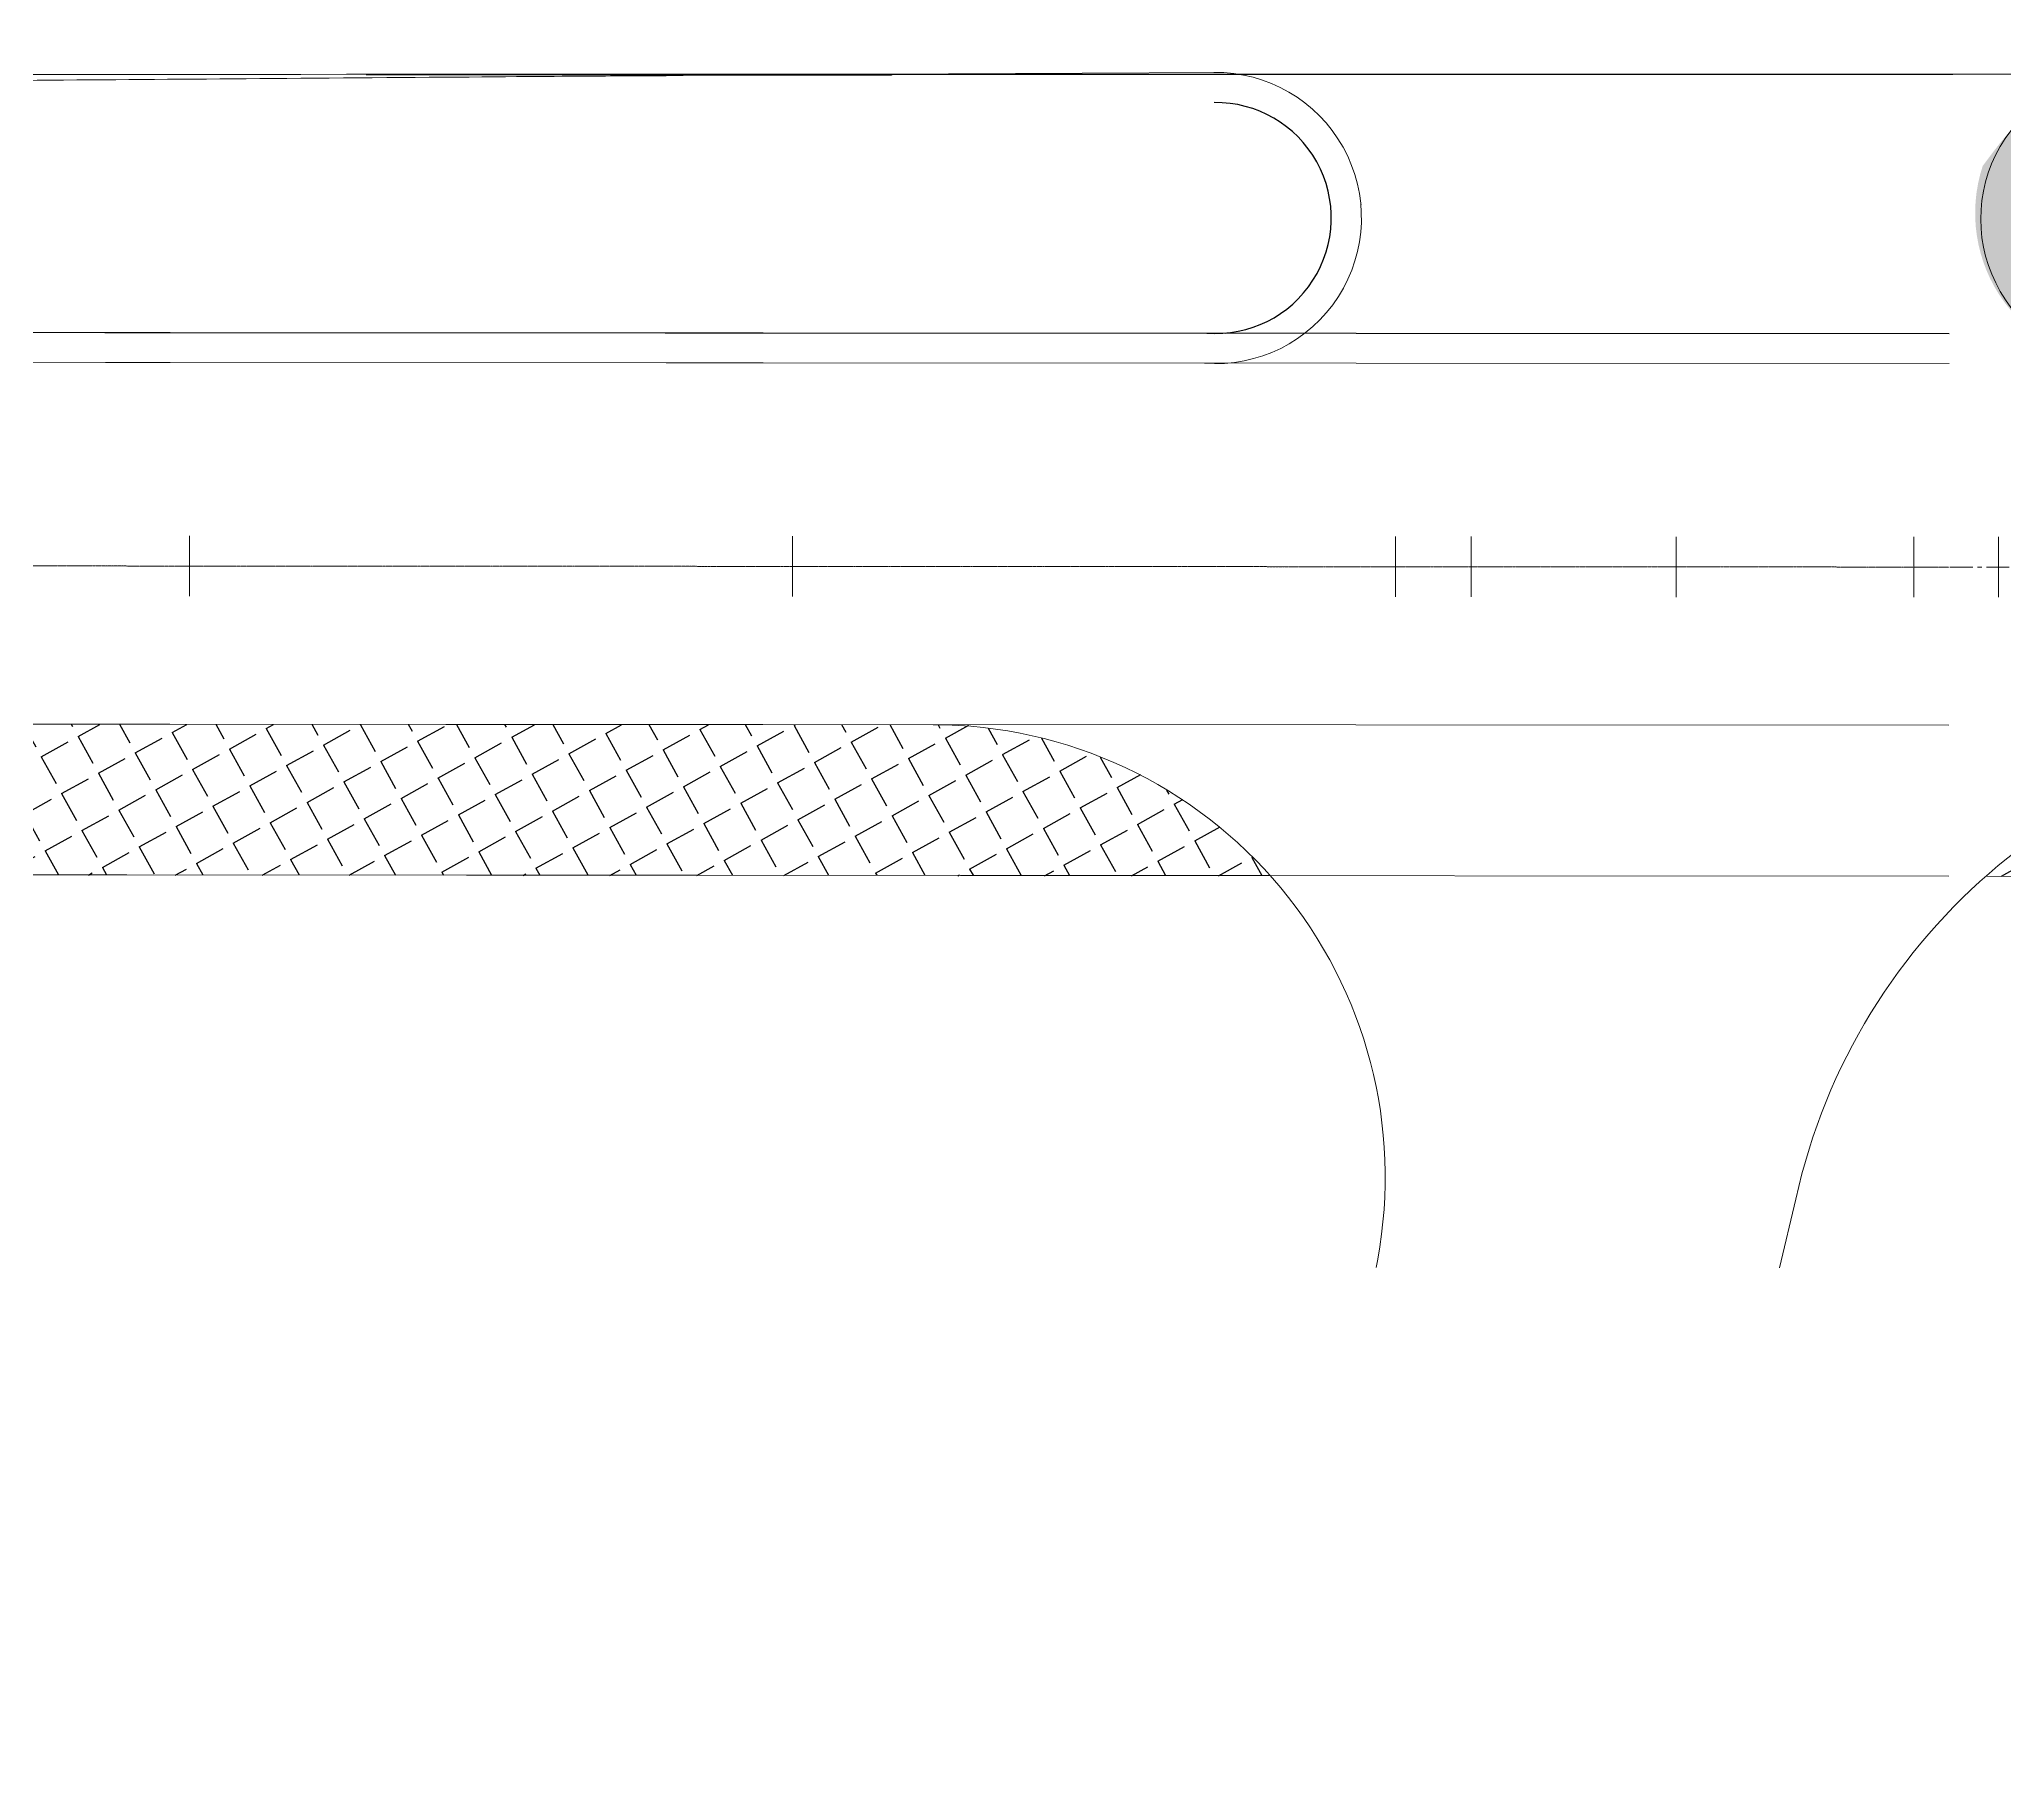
# Model space of a CAD drawing. Header units: millimetres. Extents: x -741734 to 900748, y -161760 to 44149.
# Drawn here: x 330483 to 395672, y -122059 to -64352 of the extents above; entities that cross this region are included whole.
import ezdxf

# ---------------------------------------------------------------- set-up
doc = ezdxf.new("R2010")
doc.units = ezdxf.units.MM
doc.header["$LTSCALE"] = 100
doc.header["$MEASUREMENT"] = 0
doc.linetypes.add('XREF-CII-RSR-ROAD-RCTD-3A-PLAN$0$CENTERX2', pattern=[4, 2.5, -0.5, 0.5, -0.5])
doc.linetypes.add('XREF-CII-RSR-ROAD-RCTD-3A-PLAN$0$DASHED2', pattern=[9.525, 6.35, -3.175])
doc.layers.get('Defpoints').update_dxf_attribs({"color": 6, "lineweight": 0})
for name, color, linetype, lineweight in [('1', 1, 'Continuous', 18), ('XREF-CII-RSR-ROAD-RCTD-3A-PLAN$0$0-HATCH VIA HE', 8, 'XREF-CII-RSR-ROAD-RCTD-3A-PLAN$0$DASHED2', 25), ('XREF-CII-RSR-ROAD-RCTD-3A-PLAN$0$19.DUONGDO', 1, 'XREF-CII-RSR-ROAD-RCTD-3A-PLAN$0$CENTERX2', 18), ('XREF-CII-RSR-ROAD-RCTD-3A-PLAN$0$28.COC', 2, 'Continuous', 18), ('XREF-CII-RSR-ROAD-RCTD-3A-PLAN$0$BR. CAODO MIA', 8, 'Continuous', 18), ('XREF-CII-RSR-ROAD-RCTD-3A-PLAN$0$BR. HATCH', 8, 'Continuous', 18)]:
    doc.layers.add(name, color=color, linetype=linetype, lineweight=lineweight)
doc.layers.add('XREF-CII-RSR-ROAD-RCTD-3A-PLAN$0$mepviahe', color=5, linetype='Continuous')
doc.styles.add('XREF-CII-RSR-ROAD-RCTD-3A-PLAN$0$2', font='vn_vni.shx', dxfattribs={"width": 0.7, "height": 0.8})
doc.styles.add('XREF-CII-RSR-ROAD-RCTD-3A-PLAN$0$BR.vn_vni', font='vn_vni.shx', dxfattribs={"width": 0.7})
doc.dimstyles.new('XREF-CII-RSR-ROAD-RCTD-3A-PLAN$0$BR.(1-10)1-100(cm)', dxfattribs={"dimscale": 10, "dimtxt": 1.6, "dimasz": 1.5, "dimexe": 1, "dimexo": 0, "dimgap": 0.5, "dimtad": 1, "dimdec": 0, "dimdsep": 46, "dimtxsty": 'XREF-CII-RSR-ROAD-RCTD-3A-PLAN$0$BR.vn_vni', "dimcen": 0, "dimdle": 1, "dimclrd": 2, "dimclre": 2, "dimclrt": 256, "dimadec": 0, "dimazin": 0, "dimtfac": 1, "dimtix": 1, "dimtofl": 0, "dimtmove": 0, "dimatfit": 3, "dimfxl": 1, "dimtolj": 1, "dimtzin": 0, "dimarcsym": 0})
pattern_1 = [(298.93872587, (-1344009432.2, -45328395), (1222.5673382, 675.9719695), [1016, -381]), (28.93872587, (-1344009432.2, -45328395), (-675.9719695, 1222.5673382), [1016, -381])]

# ---------------------------------------------------------------- blocks, each defined once
blk = doc.blocks.new('*D69')
at = {"layer": 'Defpoints', "color": 0, "transparency": 16777216}
for p in [(369504, -70280), (374314, -69828)]:
    blk.add_point(p, dxfattribs=at)
at = {"layer": 'XREF-CII-RSR-ROAD-RCTD-3A-PLAN$0$BR. CAODO MIA', "color": 2, "lineweight": -2, "transparency": 16777216}
blk.add_line((374319, -69827), (374315, -69828), dxfattribs=at)
at = {"layer": 'XREF-CII-RSR-ROAD-RCTD-3A-PLAN$0$BR. CAODO MIA', "color": 2, "transparency": 16777216}
blk.add_solid([(374315, -69827), (374315, -69828), (374314, -69828)], dxfattribs=at)
at = {"layer": 'XREF-CII-RSR-ROAD-RCTD-3A-PLAN$0$BR. CAODO MIA', "color": 2, "transparency": 16777216, "insert": (374317, -69827), "char_height": 0.8, "attachment_point": 5, "rotation": 5.37243, "style": 'XREF-CII-RSR-ROAD-RCTD-3A-PLAN$0$2'}
blk.add_mtext('\\A1;R4832', dxfattribs=at)
blk = doc.blocks.new('*D70')
at = {"layer": 'Defpoints', "color": 0, "transparency": 16777216}
for p in [(394879, -70400), (399683, -70311)]:
    blk.add_point(p, dxfattribs=at)
at = {"layer": 'XREF-CII-RSR-ROAD-RCTD-3A-PLAN$0$BR. CAODO MIA', "color": 2, "lineweight": -2, "transparency": 16777216}
blk.add_line((394875, -70400), (394878, -70400), dxfattribs=at)
at = {"layer": 'XREF-CII-RSR-ROAD-RCTD-3A-PLAN$0$BR. CAODO MIA', "color": 2, "transparency": 16777216}
blk.add_solid([(394878, -70400), (394878, -70400), (394879, -70400)], dxfattribs=at)
at = {"layer": 'XREF-CII-RSR-ROAD-RCTD-3A-PLAN$0$BR. CAODO MIA', "color": 2, "transparency": 16777216, "insert": (394876, -70399), "char_height": 0.8, "attachment_point": 5, "rotation": 1.06005, "style": 'XREF-CII-RSR-ROAD-RCTD-3A-PLAN$0$2'}
blk.add_mtext('\\A1;R4804', dxfattribs=at)

msp = doc.modelspace()

# ---------------------------------------------------------------- hatches: boundary and pattern name
at = {"layer": 'XREF-CII-RSR-ROAD-RCTD-3A-PLAN$0$0-HATCH VIA HE'}
h = msp.add_hatch(dxfattribs=at)
h.set_pattern_fill('ANGLE', color=256, scale=200, angle=-61.061274134, style=0)
h.set_pattern_definition(pattern_1)
edge = h.paths.add_edge_path()
edge.add_line((295462.1367, -87054.3973), (295459.2123, -92054.3964))
edge.add_line((295459.2123, -92054.3964), (371310.9496, -92098.7604))
edge.add_arc((360124.7628, -102092.2195), 15000, 41.776803917, 89.966489021)
edge.add_line((360133.536, -87092.2221), (295462.1367, -87054.3973))
h = msp.add_hatch(dxfattribs=at)
h.set_pattern_fill('ANGLE', color=256, scale=200, angle=-61.061274134, style=0)
h.set_pattern_definition(pattern_1)
edge = h.paths.add_edge_path()
edge.add_line((475459.1815, -92159.6743), (475462.1059, -87159.6751))
edge.add_line((475462.1059, -87159.6751), (408289.176, -87120.3872))
edge.add_arc((408277.4784, -107120.3838), 20000, 89.966489022, 131.376111131)
edge.add_line((395057.4973, -92112.6492), (475459.1815, -92159.6743))
at = {"layer": 'XREF-CII-RSR-ROAD-RCTD-3A-PLAN$0$BR. HATCH'}
h = msp.add_hatch(dxfattribs=at)
h.set_pattern_fill('GRASS', color=256, scale=100, angle=-61.061274134)
h.set_pattern_definition([(28.93872587, (-1344009432.2, -45328395), (702.7296213, 2440.8545794), [476.25, -3115.852448]), (343.93872587, (-1344009432.2, -45328395), (702.7296214, 2440.8545797), [476.25, -2063.75]), (73.93872587, (-1344009432.2, -45328395), (-2440.8545797, 702.7296214), [476.25, -2063.75])])
edge = h.paths.add_edge_path()
edge.add_line((815474.9606, -75358.5388), (830243.9961, -75367.2763))
edge.add_arc((830729.8118, -15369.2431), 60000, 244.268020651, 269.536075144, ccw=False)
edge.add_line((804680.0949, -69419.3333), (803968.8404, -69076.5405))
edge.add_arc((804620.0833, -67725.2883), 1500, 89.907316088, 244.268020651, ccw=False)
edge.add_line((804622.5098, -66225.2902), (802933.5269, -66222.5581))
edge.add_line((802933.5269, -66222.5581), (795841.0923, -66211.0851))
edge.add_line((795841.0923, -66211.0851), (774749.5455, -66171.8776))
edge.add_line((774749.5455, -66171.8776), (756372.2303, -66113.2184))
edge.add_line((756372.2303, -66113.2184), (736664.3101, -66033.6717))
edge.add_line((736664.3101, -66033.6717), (713628.7683, -66012.7273))
edge.add_line((713628.7683, -66012.7273), (678357.2713, -65969.203))
edge.add_line((678357.2713, -65969.203), (649504.9055, -65935.297))
edge.add_line((649504.9055, -65935.297), (611856.0499, -65642.021))
edge.add_line((611856.0499, -65642.021), (554975.6799, -65727.035))
edge.add_line((554975.6799, -65727.035), (513313.9811, -66067.9343))
edge.add_line((513313.9811, -66067.9343), (496386.6728, -65695.9108))
edge.add_line((496386.6728, -65695.9108), (474265.9601, -65652.2597))
edge.add_line((474265.9601, -65652.2597), (448973.7884, -65544.5193))
edge.add_line((448973.7884, -65544.5193), (413945.25, -65488.0278))
edge.add_line((413945.25, -65488.0278), (399045.2112, -65507.4867))
edge.add_spline(control_points=[(399045.2112, -65507.4867), (398365.5752, -65715.7858), (396662.929, -66237.6235), (395587.5445, -67686.4442), (394941.4153, -68556.9471)], knot_values=[0, 0, 0, 0, 2.0872203721, 5.2289724321, 5.2289724321, 5.2289724321, 5.2289724321], degree=3, periodic=0)
edge.add_arc((399692.348, -70115.3562), 5000, 161.839385224, 269.966489024)
edge.add_line((399689.4236, -75115.3554), (815474.9606, -75358.5388))

# ---------------------------------------------------------------- linework, layer by layer
at = {"layer": '1'}
for points in [[(369506.8021, -65448.4427), (360636.2531, -65501.7318)], [(295469.1552, -75054.3994), (369866.7529, -75097.9128)], [(295469.1973, -75054.0254), (393830.4894, -75111.5545)], [(295462.2122, -87054.0233), (393823.4709, -87111.5525)], [(395057.4973, -92112.6492), (475459.1815, -92159.6743), (515459.3502, -91883.0694), (590877.1136, -91927.1795)], [(295459.2123, -92054.3964), (371310.9496, -92098.7604)], [(295459.3017, -92054.0225), (393820.5465, -92111.5516)]]:
    msp.add_lwpolyline(points, dxfattribs=at)
for points in [[(295462.1367, -87054.3973), (360133.536, -87092.2221, -0.4686617648), (374874.7173, -104819.6439), (374822.7255, -105100.8166)], [(388198.6996, -105108.6399), (388739.8715, -102827.5516), (388947.2965, -101987.7366, -0.3402484987), (408289.176, -87120.3872), (475462.1059, -87159.6751), (515462.2745, -86883.0703), (579699.7, -86920.6413, -0.2626810744), (592535.6834, -94173.8827), (593775.0627, -96228.8752)]]:
    msp.add_lwpolyline(points, format="xyb", dxfattribs=at)
for centre, radius, start, end in [((369503.9762, -70279.9967), 4831.5548, 265.626879477, 90.721900299), ((399682.6765, -70311.0092), 4804.3509, 90.069190914, 270.080465951)]:
    msp.add_arc(centre, radius, start, end, dxfattribs=at)
at = {"layer": '1', "ltscale": 5}
msp.add_open_spline([(360636.2531, -65501.7318), (356713.1414, -65525.2996), (352790.0297, -65548.8673), (348866.9181, -65572.4351), (333189.348, -65690.8566), (317511.778, -65809.2781), (301834.208, -65927.6995), (299697.202, -65981.072), (297560.196, -66034.4445), (295423.1901, -66087.817), (294473.2239, -65806.7152), (293523.2578, -65525.6135), (292573.2916, -65244.5117), (291120.5231, -65291.6345), (289667.7545, -65338.7573), (288214.986, -65385.8802), (286226.3002, -65460.5252), (284237.6143, -65535.1701), (282248.9285, -65609.8151), (274828.4645, -65587.2315), (267408.0006, -65564.6479), (259987.5366, -65542.0642), (175332.5833, -65511.9923), (90677.6301, -65481.9203), (6022.6769, -65451.8484), (273.8181, -65640.8137), (-5475.0407, -65829.7791), (-11223.8996, -66018.7444), (-18753.1816, -66418.367), (-26282.4637, -66817.9897), (-33811.7458, -67217.6123), (-40703.0861, -66726.306), (-47594.4264, -66234.9997), (-54485.7667, -65743.6934), (-61174.6598, -65754.6418), (-67863.5528, -65765.5902), (-74552.4459, -65776.5387), (-87425.6372, -66157.4811), (-100298.8285, -66538.4235), (-113172.0199, -66919.3658), (-119266.5647, -66573.459), (-125361.1094, -66227.5521), (-131455.6542, -65881.6452), (-143392.3596, -65729.4503), (-155329.0651, -65577.2554), (-167265.7705, -65425.0605), (-168397.3676, -65421.3777), (-179298.7812, -65353.7819), (-202749.5519, -64352.1511), (-251067.4312, -64275.775), (-306857.0659, -65369.5796), (-353800.1321, -65600.2908), (-376716.5721, -65736.0624), (-380753.5464, -65759.7331)], degree=3, knots=[3.9999999999, 4, 4, 4, 5, 5, 5, 6, 6, 6, 7, 7, 7, 8, 8, 8, 9, 9, 9, 10, 10, 10, 11, 11, 11, 12, 12, 12, 13, 13, 13, 14, 14, 14, 15, 15, 15, 16, 16, 16, 17, 17, 17, 18, 18, 18, 19, 19, 19, 22.3951262663, 51.708657647, 89.3920995811, 167.3273034714, 219.1124757051, 230.2101588494, 230.2101588494, 230.2101588494, 230.2101588494], dxfattribs=at)
at = {"layer": 'XREF-CII-RSR-ROAD-RCTD-3A-PLAN$0$19.DUONGDO', "ltscale": 0.1, "flags": 128}
msp.add_lwpolyline([(-380463.0564, -122059.4276), (-108865.0536, -121888.8569, 0.04732379), (173160.2224, -94957.2091), (189090.9919, -91897.0062), (189582.0149, -91802.6851), (190073.0394, -91708.3722), (190564.067, -91614.0757), (191055.0994, -91519.8038), (191546.1381, -91425.5645), (192037.1846, -91331.3662), (192528.2405, -91237.217), (193019.3074, -91143.1251), (193510.3869, -91049.0986), (194001.4804, -90955.1458), (194492.5896, -90861.2749), (194983.716, -90767.494), (195474.8612, -90673.8114), (195966.0266, -90580.2351), (196457.2139, -90486.7735), (196948.4245, -90393.4346), (197439.66, -90300.2268), (197930.9218, -90207.1581), (198422.2116, -90114.2368), (198913.5308, -90021.4711), (199404.8808, -89928.8692), (199896.2633, -89836.4393), (200387.6796, -89744.1895), (200879.1312, -89652.1281), (201370.6196, -89560.2634), (201862.1462, -89468.6034), (202353.7126, -89377.1564), (202845.32, -89285.9306), (203336.9699, -89194.9342), (203828.6638, -89104.1755), (204320.403, -89013.6627), (204812.1888, -88923.4039), (205304.0228, -88833.4074), (205795.9061, -88743.6815), (206287.8403, -88654.2343), (206779.8265, -88565.074), (207271.8661, -88476.209), (207763.9605, -88387.6475), (208256.1108, -88299.3976), (208748.3184, -88211.4676), (209240.5845, -88123.8657), (209732.9103, -88036.6003), (210225.2971, -87949.6795), (210717.7461, -87863.1117), (211210.2584, -87776.9049), (211702.8353, -87691.0676), (212195.4778, -87605.608), (212688.1871, -87520.5343), (213180.9643, -87435.8547), (213673.8105, -87351.5777), (214166.7267, -87267.7114), (214659.7141, -87184.264), (215152.7735, -87101.244), (215645.9062, -87018.6596), (216139.1129, -86936.519), (216632.3948, -86854.8305), (217125.7526, -86773.6025), (217619.1875, -86692.8431), (218112.7001, -86612.5609), (218606.2915, -86532.7639), (219099.9624, -86453.4606), (219593.7136, -86374.6592), (220087.5461, -86296.3681), (220581.4604, -86218.5955), (221075.4575, -86141.3498), (221569.5379, -86064.6393), (222063.7024, -85988.4724), (222557.9517, -85912.8573), (223052.2863, -85837.8025), (223546.707, -85763.3161), (224041.2142, -85689.4067), (224535.8085, -85616.0824), (225030.4904, -85543.3517), (225525.2605, -85471.223), (226020.1191, -85399.7045), (226515.0668, -85328.8046), (227010.1038, -85258.5317), (227505.2306, -85188.8942), (228000.4476, -85119.9004), (228495.7549, -85051.5587), (228991.153, -84983.8775), (229486.6419, -84916.8651), (229982.222, -84850.53), (230477.8934, -84784.8804), (230973.6562, -84719.9249), (231469.5105, -84655.6718), (231965.4564, -84592.1294), (232461.4939, -84529.3063), (232957.623, -84467.2107), (233453.8436, -84405.8511), (233950.1558, -84345.236), (234446.5593, -84285.3736), (234943.054, -84226.2725), (235439.6398, -84167.941), (235936.3163, -84110.3875), (236433.0833, -84053.6205), (236929.9405, -83997.6485), (237426.8875, -83942.4797), (237923.924, -83888.1227), (238421.0495, -83834.5859, -0.0059251377), (245499.1758, -83163.0006), (245997.4991, -83122.0875), (246495.8892, -83081.9966), (246994.3441, -83042.7198), (247492.8618, -83004.2489), (247991.4405, -82966.5757), (248490.0781, -82929.692), (248988.773, -82893.5895), (249487.5232, -82858.26), (249986.327, -82823.6953), (250485.1827, -82789.8872), (250984.0885, -82756.8274), (251483.0428, -82724.5076), (251982.0439, -82692.9197), (252481.0904, -82662.0554), (252980.1805, -82631.9064), (253479.3129, -82602.4645), (253978.486, -82573.7214), (254477.6984, -82545.6689), (254976.9487, -82518.2986), (255476.2355, -82491.6024), (255975.5574, -82465.5719), (256474.9131, -82440.1988), (256974.3015, -82415.475), (257473.7211, -82391.392), (257973.1708, -82367.9416), (258472.6495, -82345.1156), (258972.156, -82322.9057), (259471.689, -82301.3034), (259971.2477, -82280.3007), (260470.8309, -82259.8891), (260970.4375, -82240.0603), (261470.0666, -82220.8061), (261969.7172, -82202.1182), (262469.3884, -82183.9882), (262969.0792, -82166.4079), (263468.7888, -82149.3689), (263968.5162, -82132.863), (264468.2608, -82116.8817), (264968.0215, -82101.4169), (265467.7977, -82086.4602), (265967.5887, -82072.0033), (266467.3936, -82058.0378), (266967.2118, -82044.5555), (267467.0425, -82031.548), (267966.8852, -82019.007), (268466.7392, -82006.9243), (268966.6038, -81995.2914), (269466.4785, -81984.1), (269966.3628, -81973.3419), (270466.256, -81963.0087), (270966.1576, -81953.092), (271466.0672, -81943.5837), (271965.9842, -81934.4752), (272465.9082, -81925.7584), (272965.8387, -81917.4248), (273465.7754, -81909.4662), (273965.7177, -81901.8742), (274465.6654, -81894.6405), (274965.618, -81887.7568), (275465.5752, -81881.2147), (275965.5366, -81875.0059), (276465.502, -81869.1221), (276965.471, -81863.5549), (277465.4433, -81858.296), (277965.4187, -81853.3372), (278465.3969, -81848.6699), (278965.3777, -81844.2861), (279465.3608, -81840.1771), (279965.346, -81836.3349), (280465.3332, -81832.751), (280965.3221, -81829.4171), (281465.3125, -81826.3248), (281965.3043, -81823.4659), (282465.2974, -81820.8319), (282965.2915, -81818.4146), (283465.2866, -81816.2057), (283965.2826, -81814.1968), (284465.2793, -81812.3795), (284965.2766, -81810.7455), (285465.2745, -81809.2866), (285965.2728, -81807.9943), (286465.2715, -81806.8603), (286965.2706, -81805.8764), (287465.2699, -81805.0341), (287965.2693, -81804.3252), (288465.269, -81803.7412), (288965.2688, -81803.2739), (289465.2687, -81802.915), (289965.2686, -81802.656), (290465.2686, -81802.4887), (290965.2686, -81802.4048), (291465.2686, -81802.3958), (291965.2685, -81802.4535), (292465.2685, -81802.5696), (292965.2685, -81802.7356), (293465.2685, -81802.9434), (293965.2684, -81803.1844), (294465.2683, -81803.4505), (294965.2683, -81803.7332), (295465.2682, -81804.0242), (393826.5415, -81861.5533)], format="xyb", dxfattribs=at)
at = {"layer": 'XREF-CII-RSR-ROAD-RCTD-3A-PLAN$0$19.DUONGDO', "ltscale": 3, "flags": 128}
msp.add_lwpolyline([(295465.2075, -81804.0242), (815471.4307, -82108.1632)], dxfattribs=at)
at = {"layer": 'XREF-CII-RSR-ROAD-RCTD-3A-PLAN$0$28.COC'}
for points in [[(335465.7856, -80827.4194), (335465.2007, -81827.4192), (335464.6158, -82827.419)], [(355465.7821, -80839.1169), (355465.1973, -81839.1167), (355464.6124, -82839.1166)], [(375465.7787, -80850.8144), (375465.1939, -81850.8142), (375464.609, -82850.8141)], [(377975.7783, -80852.2824), (377975.1934, -81852.2823), (377974.6085, -82852.2821)], [(384775.7771, -80856.2596), (384775.1923, -81856.2594), (384774.6074, -82856.2593)], [(392655.7758, -80860.8684), (392655.1909, -81860.8683), (392654.606, -82860.8681)], [(395465.7753, -80862.5119), (395465.1904, -81862.5118), (395464.6056, -82862.5116)]]:
    msp.add_lwpolyline(points, dxfattribs=at)
at = {"layer": 'XREF-CII-RSR-ROAD-RCTD-3A-PLAN$0$mepviahe', "flags": 128}
for points in [[(295469.7401, -74054.3995), (369827.2518, -74097.8895)], [(295469.7794, -74054.0255), (393831.0743, -74111.5547)]]:
    msp.add_lwpolyline(points, dxfattribs=at)
at = {"layer": 'XREF-CII-RSR-ROAD-RCTD-3A-PLAN$0$mepviahe'}
msp.add_arc((369503.9762, -70279.9967), 3831.5548, 265.626879477, 90.721900299, dxfattribs=at)

# ---------------------------------------------------------------- dimensions: what is measured, and where the dimension line sits
at = {"layer": 'XREF-CII-RSR-ROAD-RCTD-3A-PLAN$0$BR. CAODO MIA'}
for center, mpoint, picture, middle in [((369503.9762, -70279.9967), (374314.3066, -69827.6215), '*D69', (374317.2492, -69826.6919)), ((399682.6765, -70311.0092), (394879.1479, -70399.8908), '*D70', (394876.1063, -70399.2969))]:
    dim = msp.add_radius_dim(center=center, mpoint=mpoint, dimstyle='XREF-CII-RSR-ROAD-RCTD-3A-PLAN$0$BR.(1-10)1-100(cm)', override={"dimscale": 1, "dimtxt": 0.75, "dimasz": 0.75, "dimexe": 0.5, "dimgap": 0.25, "dimtxsty": 'XREF-CII-RSR-ROAD-RCTD-3A-PLAN$0$2', "dimdle": 0.5, "dimclrt": 2, "dimtmove": 2}, dxfattribs=at)
    dim.commit()
    dim.dimension.update_dxf_attribs({"geometry": picture, "text_midpoint": middle})

doc.saveas('drawing.dxf')
